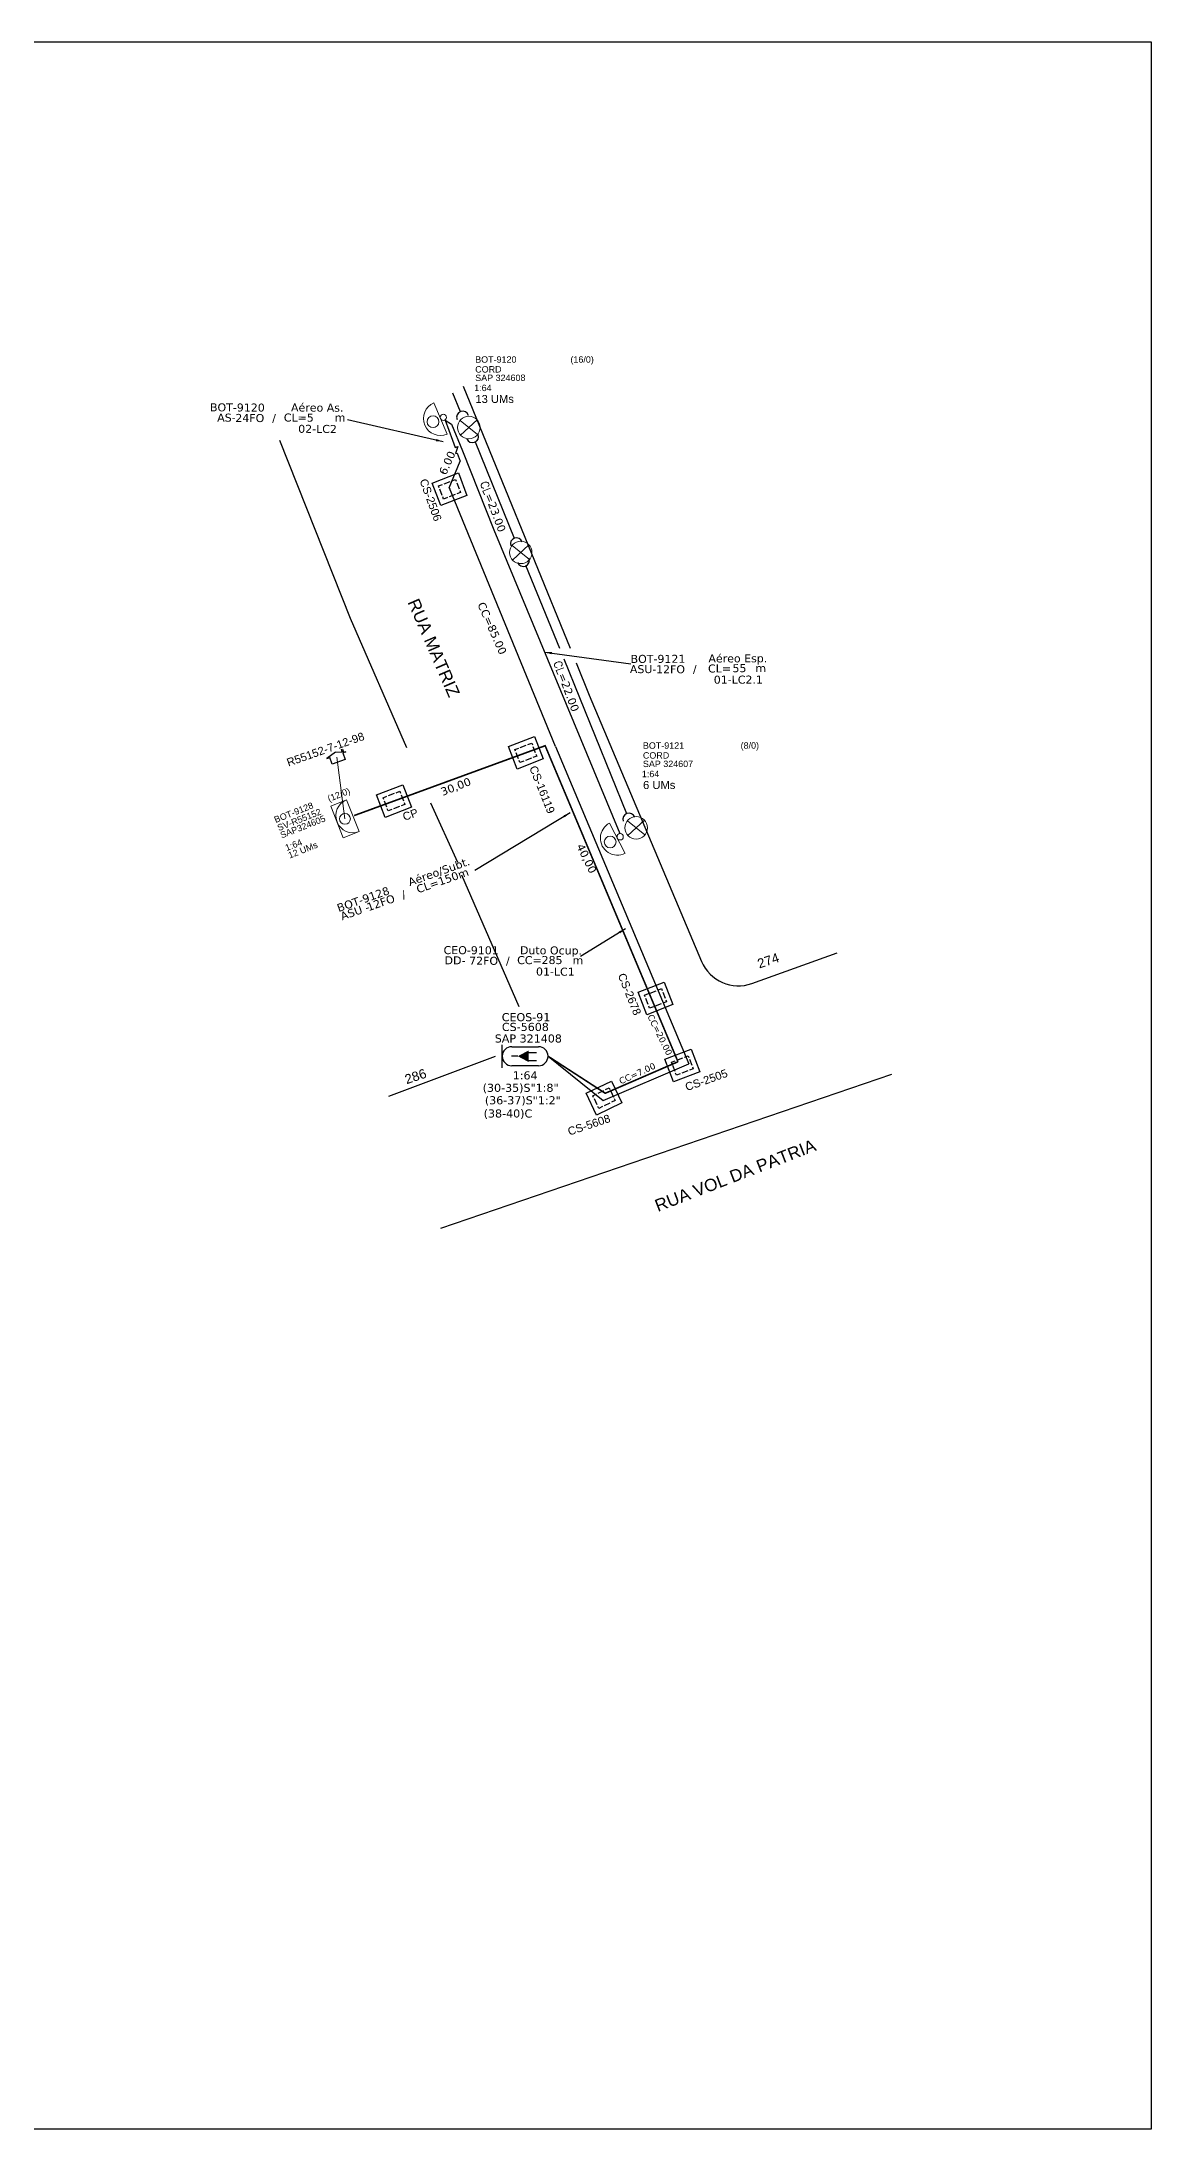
# Model space of a CAD drawing. Extents: x 0 to 841, y 0 to 594.
# Drawn here: x 525 to 841, y 0 to 594 of the extents above; entities that cross this region are included whole.
import ezdxf
from ezdxf.enums import TextEntityAlignment as Align

# ---------------------------------------------------------------- set-up
doc = ezdxf.new("R2010")
doc.units = 0
doc.linetypes.add('PHANTOM2', pattern=[1.25, 0.625, -0.125, 0.125, -0.125, 0.125, -0.125])
for name, color, linetype, lineweight in [('10.4-Postes', 1, 'Continuous', 0), ("20.0-LEGENDA DOS CDO'S", 1, 'Continuous', 0), ('20.1-CDO_INTERIOR', 1, 'Continuous', 0), ('20.2-CDO_POSTE', 1, 'Continuous', 5), ('20.6-CORDOALHA_SUPORTE', 7, 'Continuous', 25), ('CORDOALHA_SUPORTE', 7, 'Continuous', 25)]:
    doc.layers.add(name, color=color, linetype=linetype, lineweight=lineweight)
for name, color, linetype in [('20.4-CEOS', 1, 'Continuous'), ('CAP a instalar', 1, 'Continuous'), ('celulas gpon', 7, 'Continuous'), ('label_cabos', 7, 'Continuous'), ('Legenda', 1, 'Continuous'), ('locais', 7, 'Continuous'), ('locais legendas', 7, 'Continuous'), ('QUADRA', 7, 'Continuous'), ('Segmento de Logradouro Texto', 238, 'Continuous'), ('Subida Lateral', 5, 'Continuous'), ('surveys', 7, 'Continuous'), ('surveys legendas', 7, 'Continuous')]:
    doc.layers.add(name, color=color, linetype=linetype)
doc.layers.add('DROP DE CLIENTE', color=140, linetype='Continuous', plot=False)
doc.layers.add('EXTRA', color=50, linetype='Continuous', plot=False)
doc.styles.add('ARIAL', font='arial.ttf')
doc.styles.add('DIGICADE', font='arial.ttf')
doc.styles.add('ROMANS', font='romans')
doc.styles.add('siredit', font='verdana.ttf')
doc.linetypes.add('FENCELINE1', pattern='A,0.25,-0.1,[133,ltypeshp.shx,S=0.1,R=0,X=-0.1,Y=0],-0.1,1', length=1.45)
doc.dimstyles.new('CC', dxfattribs={"dimtxt": 0.8, "dimasz": 2, "dimexe": 0.18, "dimexo": 0.0625, "dimgap": 0.09, "dimtad": 0, "dimdec": 0, "dimrnd": 1, "dimzin": 0, "dimdsep": 46, "dimtxsty": 'siredit', "dimblk": 'NONE', "dimcen": 0, "dimse1": 1, "dimse2": 1, "dimsd1": 1, "dimsd2": 1, "dimclrt": 7, "dimadec": 0, "dimazin": 0, "dimtfac": 1, "dimtdec": 0, "dimtofl": 0, "dimtmove": 0, "dimatfit": 3, "dimfxl": 0, "dimtolj": 1, "dimtzin": 0, "dimarcsym": 0})

# ---------------------------------------------------------------- blocks, each defined once
blk = doc.blocks.new('MANHOLE_MS')
at = {"color": 0}
for p, q in [((-0.00000604, 0.00000542), (0.00000646, 0.00000542)), ((-0.00000604, -0.00000529), (-0.00000604, 0.00000542)), ((0.00000646, 0.00000542), (0.00000646, -0.00000529)), ((0.00000646, -0.00000529), (-0.00000604, -0.00000529))]:
    blk.add_line(p, q, dxfattribs=at)
for points in [[(-0.00000381, 0.00000234, 0), (-0.00000381, 0.00000319, 0), (-0.00000198, 0.00000319, 0)], [(-0.00000381, -0.00000131, 0), (-0.00000381, 0.00000156, 0)], [(-0.00000121, 0.00000319, 0), (0.00000167, 0.00000319, 0)], [(0.00000244, 0.00000319, 0), (0.00000422, 0.00000319, 0), (0.00000422, 0.00000234, 0)], [(0.00000422, 0.00000156, 0), (0.00000422, -0.00000131, 0)], [(-0.00000198, -0.00000306, 0), (-0.00000381, -0.00000306, 0), (-0.00000381, -0.00000209, 0)], [(0.00000167, -0.00000306, 0), (-0.00000121, -0.00000306, 0)], [(0.00000422, -0.00000209, 0), (0.00000422, -0.00000306, 0), (0.00000244, -0.00000306, 0)]]:
    blk.add_polyline3d(points, dxfattribs=at)
blk = doc.blocks.new('SURVEY_SURVEY')
for p, q in [((0, 0.0000127), (-0.0000126, 0.000009)), ((-0.0000126, 0.000009), (-0.0000086, 0.000009)), ((-0.0000086, 0), (-0.0000086, 0.000009)), ((0.0000086, 0), (-0.0000086, 0)), ((0, 0.0000127), (0.0000126, 0.000009)), ((0.0000084, 0.0000132), (0.0000098, 0.0000132)), ((0.0000084, 0.0000103), (0.0000084, 0.0000132)), ((0.0000126, 0.000009), (0.0000086, 0.000009)), ((0.0000086, 0.000009), (0.0000086, 0)), ((0.0000098, 0.0000132), (0.0000098, 0.0000099))]:
    blk.add_line(p, q)
blk = doc.blocks.new('CDOI_CT_ESQ')
at = {"layer": '20.1-CDO_INTERIOR', "color": 0, "lineweight": 18}
blk.add_lwpolyline([(-2.12, -2.13), (-2.12, 2.12), (0, 2.12), (0.01, -2.13)], close=True, dxfattribs=at)
blk.add_circle((-1.06, 0), 0.68, dxfattribs=at)
blk.add_arc((0.01, 0), 2.13, 90.0276, 270.0276, dxfattribs=at)
at = {"layer": "20.0-LEGENDA DOS CDO'S", "color": 0, "style": 'ARIAL'}
for tag, p in [('CDO_N', (-9.3, 2.69)), ('SAP', (-9.3, 0.61)), ('SURVEY', (-9.3, 1.6)), ('1:XX', (-9.31, -1.08)), ('UMS', (-9.31, -2.09))]:
    blk.add_attdef(tag, p, '', height=0.68, rotation=359.9724, dxfattribs=at)
blk.add_attdef('FIBRAS_UTILIZADAS', text='', height=0.68, rotation=359.9724, dxfattribs=at).set_placement((-1.59, 2.69), align=Align.CENTER)
blk = doc.blocks.new('LEGENDA DOS CABOS')
at = {"layer": 'EXTRA', "color": 0, "style": 'siredit'}
for tag, p in [('ID', (4.6, 0.97)), ('XX', (9.03, 0.97))]:
    blk.add_attdef(tag, text='', height=0.48, rotation=359.69, dxfattribs=at).set_placement(p, align=Align.MIDDLE_CENTER)
at = {"layer": 'Legenda', "color": 0, "style": 'siredit'}
for tag, p in [('TIPO_CABO', (1.31, 0)), ('CABO', (4.69, -0.05)), ('/', (6.81, -0.05)), ('METROS', (10.03, -0.05))]:
    blk.add_attdef(tag, text='', height=0.8, rotation=359.69, dxfattribs=at).set_placement(p, align=Align.MIDDLE_CENTER)
blk = doc.blocks.new('*U139')
at = {"layer": '20.4-CEOS', "color": 7, "style": 'siredit'}
for tag, p in [('FIBRAS_SPLITTER', (0, 0)), ('FIBRAS_TOP_C', (0, -4.13)), ('RESERVA_FINAIS', (0, -5.46))]:
    blk.add_attdef(tag, p, '', height=1.01, dxfattribs=at)
for tag, p, flags in [('ID_ATIVIDADE', (0, -6.77), 3), ('FATOR', (0, -8.09), 1), ('QTDE', (0, -9.4), 1), ('FID', (0, -10.71), 1)]:
    blk.add_attdef(tag, p, '', height=1.01, dxfattribs=dict(at, flags=flags))
blk = doc.blocks.new('*U143')
at = {"color": 0}
blk.add_line((2.16, -0.5), (-2.08, -0.76), dxfattribs=at)
for centre, radius in [((-0.02, 0.38), 0.733), ((0.07, -1.02), 0.393)]:
    blk.add_circle(centre, radius, dxfattribs=at)
blk.add_arc((0.04, -0.63), 2.12, 3.4416, 183.4416, dxfattribs=at)
blk = doc.blocks.new('*U144')
at = {"color": 0}
blk.add_line((1.51, -1.63), (-2.15, 0.54), dxfattribs=at)
for centre, radius in [((0.2, 0.32), 0.733), ((-0.52, -0.89), 0.393)]:
    blk.add_circle(centre, radius, dxfattribs=at)
blk.add_arc((-0.32, -0.55), 2.12, 329.3268, 149.3268, dxfattribs=at)
blk = doc.blocks.new('Inst CDOE-8 CAIXA DIST OPT CDOE 48F_8D C_SPL OPTAP')
at = {"layer": "20.0-LEGENDA DOS CDO'S", "color": 0, "style": 'ARIAL'}
for tag, p, height in [('FID', (0.12, 5.25), 0.8), ('SAP', (0.12, 2.96), 0.8), ('CORDOALHA', (0.12, 4.02), 0.8), ('1:XX', (-0.01, 1.7), 0.8), ('UMS', (0.14, 0.22), 1)]:
    blk.add_attdef(tag, p, '', height=height, rotation=0.118, dxfattribs=at)
at = {"layer": "20.0-LEGENDA DOS CDO'S", "color": 0}
for tag, p, style, flags in [('ID_ATIVIDADE', (0.12, 6.47), 'ARIAL', 3), ('FATOR', (7.92, 6.47), 'ARIAL', 1), ('QTDE', (0.23, -0.97), 'DIGICADE', 3)]:
    blk.add_attdef(tag, p, '', height=0.8, rotation=0.118, dxfattribs=dict(at, style=style, flags=flags))
at = {"layer": "20.0-LEGENDA DOS CDO'S", "color": 0, "style": 'ARIAL'}
blk.add_attdef('FIBRAS_UTILIZADAS', text='', height=0.8, rotation=0.118, dxfattribs=at).set_placement((13.48, 5.26), align=Align.CENTER)
blk = doc.blocks.new('Inst CORD ALUMINIO 4.8 MM 3F(sem recursos)')
at = {"layer": '20.6-CORDOALHA_SUPORTE', "color": 0, "lineweight": 0, "style": 'ROMANS'}
blk.add_attdef('LANCE', text='', height=1, dxfattribs=at).set_placement((-0.54, -2.21), align=Align.RIGHT)
at = {"layer": '20.6-CORDOALHA_SUPORTE', "color": 0, "style": 'siredit'}
blk.add_attdef('QTDE', (-0.54, -2.21), '', height=1, rotation=359.69, dxfattribs=at)
at = {"layer": '20.6-CORDOALHA_SUPORTE', "color": 0, "lineweight": 0, "style": 'ROMANS'}
for tag, p, flags in [('FATOR', (-5.2, -4.44), 3), ('ID_ATIVIDADE', (-5.2, -6.67), 3), ('FID', (-5.2, -8.9), 1)]:
    blk.add_attdef(tag, p, '', height=1, dxfattribs=dict(at, flags=flags))
blk = doc.blocks.new('Inst CB AS CFOA-SM-AS-80-TS-24')
at = {"layer": 'label_cabos', "color": 0, "style": 'siredit'}
for tag, flags, p in [('ID_ATIVIDADE', 3, (1.31, 2.67)), ('FATOR', 1, (11.56, 2.55))]:
    blk.add_attdef(tag, text='', height=1, rotation=359.69, dxfattribs=dict(at, flags=flags)).set_placement(p, align=Align.MIDDLE_CENTER)
for tag, p in [('TIPO_CABO', (1.76, 0)), ('DESTINO_CABO', (3.13, 1.26)), ('CABO', (4.69, -0.05)), ('/', (7.71, -0.05)), ('LANCE', (10.81, 0)), ('TIPO_CABO', (13.11, 1.24)), ('UND', (15.96, 0)), ('FID', (13.15, -1.41))]:
    blk.add_attdef(tag, text='', height=1, rotation=359.69, dxfattribs=at).set_placement(p, align=Align.MIDDLE_CENTER)
blk.add_attdef('QTDE', (12.43, -0.47), '', height=1, rotation=359.69, dxfattribs=at)
blk = doc.blocks.new('_None')
blk = doc.blocks.new('Inst CB DT OCUP CFOA-SM-DD-S-72')
at = {"layer": 'label_cabos', "color": 0, "style": 'siredit'}
for tag, flags, p in [('ID_ATIVIDADE', 3, (1.31, 2.67)), ('FATOR', 1, (11.56, 2.55))]:
    blk.add_attdef(tag, text='', height=1, rotation=359.69, dxfattribs=dict(at, flags=flags)).set_placement(p, align=Align.MIDDLE_CENTER)
for tag, p in [('TIPO_CABO', (1.11, 0)), ('DESTINO_CABO', (3.13, 1.26)), ('CABO', (4.69, -0.05)), ('/', (7.71, -0.05)), ('LANCE', (10.41, 0.02)), ('TIPO_CABO', (13.11, 1.24)), ('UND', (16.46, 0)), ('FID', (13.65, -1.41))]:
    blk.add_attdef(tag, text='', height=1, rotation=359.69, dxfattribs=at).set_placement(p, align=Align.MIDDLE_CENTER)
blk.add_attdef('QTDE', (11.93, -0.45), '', height=1, rotation=359.69, dxfattribs=at)
blk = doc.blocks.new('*U149')
at = {"layer": '20.4-CEOS', "color": 7, "style": 'siredit'}
blk.add_attdef('FIBRAS_SPLITTER', (0, 0), '', height=1.01, dxfattribs=at)
for tag, p, flags in [('ID_ATIVIDADE', (0, -1.48), 3), ('FATOR', (0, -2.79), 1), ('QTDE', (0, -4.11), 1), ('FID', (0, -5.42), 1)]:
    blk.add_attdef(tag, p, '', height=1.01, dxfattribs=dict(at, flags=flags))
blk = doc.blocks.new('Inst CDOE-16 CAIXA DIST OPT CDOE 48F_16D C_SPL_2_1_8')
at = {"layer": "20.0-LEGENDA DOS CDO'S", "color": 0, "style": 'ARIAL'}
for tag, p, height in [('FID', (0.12, 5.25), 0.8), ('SAP', (0.12, 2.96), 0.8), ('CORDOALHA', (0.12, 4.02), 0.8), ('1:XX', (-0.01, 1.7), 0.8), ('UMS', (0.14, 0.22), 1)]:
    blk.add_attdef(tag, p, '', height=height, rotation=0.118, dxfattribs=at)
at = {"layer": "20.0-LEGENDA DOS CDO'S", "color": 0}
for tag, p, style, flags in [('ID_ATIVIDADE', (0.12, 6.47), 'ARIAL', 3), ('FATOR', (7.92, 6.47), 'ARIAL', 1), ('QTDE', (0.1, -1.17), 'DIGICADE', 3)]:
    blk.add_attdef(tag, p, '', height=0.8, rotation=0.118, dxfattribs=dict(at, style=style, flags=flags))
at = {"layer": "20.0-LEGENDA DOS CDO'S", "color": 0, "style": 'ARIAL'}
blk.add_attdef('FIBRAS_UTILIZADAS', text='', height=0.8, rotation=0.118, dxfattribs=at).set_placement((13.48, 5.26), align=Align.CENTER)
blk = doc.blocks.new('Inst CB ESP CFOA-SM-ASU-120-S-12')
at = {"layer": 'label_cabos', "color": 0, "style": 'siredit'}
for tag, flags, p in [('ID_ATIVIDADE', 3, (1.31, 2.67)), ('FATOR', 1, (11.56, 2.55))]:
    blk.add_attdef(tag, text='', height=1, rotation=359.69, dxfattribs=dict(at, flags=flags)).set_placement(p, align=Align.MIDDLE_CENTER)
for tag, p in [('TIPO_CABO', (1.26, 0)), ('DESTINO_CABO', (3.13, 1.26)), ('CABO', (4.69, -0.05)), ('/', (7.71, -0.05)), ('LANCE', (10.81, 0)), ('TIPO_CABO', (13.11, 1.24)), ('UND', (15.96, 0)), ('FID', (13.15, -1.41))]:
    blk.add_attdef(tag, text='', height=1, rotation=359.69, dxfattribs=at).set_placement(p, align=Align.MIDDLE_CENTER)
blk.add_attdef('QTDE', (12.43, -0.47), '', height=1, rotation=359.69, dxfattribs=at)
blk = doc.blocks.new('POLE_POLE')
at = {"layer": '10.4-Postes', "color": 1, "linetype": 'PHANTOM2'}
for points in [[(-0.000008, 0.0000105), (0.0000076, -0.0000022)], [(0.0000072, 0.000011), (-0.0000076, -0.0000027)]]:
    blk.add_lwpolyline(points, dxfattribs=at)
at = {"layer": '10.4-Postes', "color": 1}
blk.add_circle((-0.0000002, 0.0000042), 0.0000101, dxfattribs=at)

msp = doc.modelspace()

# ---------------------------------------------------------------- linework, layer by layer
msp.add_lwpolyline([(0, 594), (841, 594), (841, 0), (0, 0)], close=True)
at = {"layer": '20.4-CEOS', "color": 5}
for p, q in [((659.06, 308.04), (666.68, 308.04)), ((666.68, 302.62), (659.06, 302.62))]:
    msp.add_line(p, q, dxfattribs=at)
for points in [[(656.35, 302.06), (656.35, 308.6)], [(660.77, 305.33), (658.94, 305.33)], [(663.77, 306.41), (666.08, 306.41)], [(663.77, 304.15), (666.08, 304.15)]]:
    msp.add_lwpolyline(points, dxfattribs=at)
msp.add_lwpolyline([(660.77, 305.33, 0, 3.35, 0), (663.91, 305.33, 3.35, 3.35, 0)], format="xyseb", dxfattribs=at)
for centre, start, end in [((659.06, 305.33), 90, 270), ((666.68, 305.33), 270, 90)]:
    msp.add_arc(centre, 2.71, start, end, dxfattribs=at)
at = {"layer": 'CAP a instalar', "color": 7, "linetype": 'FENCELINE1', "ltscale": 5}
for p, q in [((640.07, 486.34), (642.19, 480.59)), ((640.07, 486.34), (641.88, 485.14)), ((641.88, 485.14), (645.02, 477.63)), ((645.02, 477.63), (654, 455.12)), ((641.29, 467.06), (644.37, 474.64)), ((671.54, 393.48), (641.38, 466.98)), ((654, 455.12), (689.83, 368.66)), ((671.54, 393.48), (709.42, 303.19)), ((669.39, 305.33), (685.08, 292.73)), ((685.08, 292.73), (709.42, 303.19))]:
    msp.add_line(p, q, dxfattribs=at)
at = {"layer": 'CAP a instalar', "linetype": 'FENCELINE1', "ltscale": 5}
msp.add_line((641.38, 466.98), (641.45, 466.76), dxfattribs=at)
at = {"layer": 'CAP a instalar', "color": 1, "linetype": 'FENCELINE1', "ltscale": 5, "const_width": 0.455}
for points in [[(668.75, 393.75), (614.22, 373.81)], [(668.56, 393.68), (679.59, 367.46)], [(679.39, 367.91), (694.38, 332.23)], [(694.38, 332.23), (706.35, 303.76)], [(669.39, 305.33), (685.66, 294.79), (706.35, 303.76)]]:
    msp.add_lwpolyline(points, dxfattribs=at)
at = {"layer": 'CORDOALHA_SUPORTE'}
for p, q in [((644.48, 488.7), (642.32, 494.02)), ((648.68, 480.12), (659.74, 452.73)), ((672.7, 421.31), (663.1, 444.95)), ((691.77, 374.34), (673.93, 418.29))]:
    msp.add_line(p, q, dxfattribs=at)
for centre, start, end in [((645.12, 487.11), 19.60475, 199.60475), ((647.87, 481.66), 201.20478, 21.20478), ((660.4, 451.12), 19.60475, 199.60475), ((662.32, 446.43), 201.20478, 21.20478), ((692.41, 372.76), 19.60475, 199.60475)]:
    msp.add_arc(centre, 1.74, start, end, dxfattribs=at)
at = {"layer": 'DROP DE CLIENTE', "lineweight": 0}
msp.add_lwpolyline([(611.59, 372.87), (609.28, 390.41)], dxfattribs=at)
at = {"layer": 'QUADRA', "color": 4}
for p, q in [((645.2, 496), (675.63, 421.49)), ((613.21, 429.93), (593.11, 480.53)), ((629.19, 393.06), (613.21, 429.93)), ((677.35, 417.28), (681.11, 408.06)), ((681.11, 408.06), (713.05, 332.32)), ((643.69, 360.5), (636.08, 377.38)), ((661.12, 319.36), (644.87, 356.86)), ((727.4, 326.04), (751.63, 334.77)), ((624.05, 293.99), (654.46, 305.3)), ((767.11, 300.15), (638.78, 256.27))]:
    msp.add_line(p, q, dxfattribs=at)
msp.add_arc((723.54, 336.75), 11.38, 202.86405, 289.81672, dxfattribs=at)
at = {"layer": 'Subida Lateral', "color": 5}
for p, q in [((642.19, 480.59), (642.94, 478.56)), ((642.94, 478.56), (643.74, 478.79)), ((643.74, 478.79), (643.05, 476.84)), ((643.05, 476.84), (643.53, 476.9)), ((643.53, 476.9), (644.37, 474.64))]:
    msp.add_line(p, q, dxfattribs=at)

# ---------------------------------------------------------------- block references
at = {"color": 0, "lineweight": 0, "xscale": 2.276989131247759, "yscale": 2.276989131247759, "zscale": 2.276989131247759, "rotation": 290.7460802804651}
for p, values in [((657.36, 463.23), {'QTDE': '23.00', 'LANCE': 'CL='}), ((678.22, 412.13), {'QTDE': '22.00', 'LANCE': 'CL='})]:
    msp.add_blockref('Inst CORD ALUMINIO 4.8 MM 3F(sem recursos)', p, dxfattribs=at).add_auto_attribs(values)
at = {"color": 0, "lineweight": 0}
ref = msp.add_blockref('Inst CB DT OCUP CFOA-SM-DD-S-72', (640.38, 332.62), dxfattribs=dict(at, xscale=2.276989131247759, yscale=2.276989131247759, zscale=2.276989131247759))
ref.add_attrib('DESTINO_CABO', 'CEO-9101', dxfattribs={"layer": 'label_cabos', "color": 0, "height": 2.277, "rotation": 359.69001, "style": 'siredit'}).set_placement((647.51, 335.49), align=Align.MIDDLE_CENTER)
ref.add_attrib('TIPO_CABO', 'Duto Ocup.', dxfattribs={"layer": 'label_cabos', "color": 0, "height": 2.277, "rotation": 359.69001, "style": 'siredit'}).set_placement((670.23, 335.45), align=Align.MIDDLE_CENTER)
ref.add_attrib('/', '/', dxfattribs={"layer": 'label_cabos', "color": 0, "height": 2.28, "rotation": 359.69001, "style": 'siredit'}).set_placement((657.94, 332.5), align=Align.MIDDLE_CENTER)
ref.add_attrib('FID', '01-LC1', dxfattribs={"layer": 'label_cabos', "color": 0, "height": 2.277, "rotation": 359.69001, "style": 'siredit'}).set_placement((671.46, 329.4), align=Align.MIDDLE_CENTER)
ref.add_attrib('LANCE', 'CC=', dxfattribs={"layer": 'label_cabos', "color": 0, "height": 2.277, "rotation": 359.69001, "style": 'siredit'}).set_placement((664.08, 332.67), align=Align.MIDDLE_CENTER)
ref.add_attrib('UND', 'm', dxfattribs={"layer": 'label_cabos', "color": 0, "height": 2.28, "rotation": 359.69001, "style": 'siredit'}).set_placement((677.87, 332.62), align=Align.MIDDLE_CENTER)
ref.add_attrib('CABO', '72FO', dxfattribs={"layer": 'label_cabos', "color": 0, "height": 2.277, "rotation": 359.69001, "style": 'siredit'}).set_placement((651.05, 332.5), align=Align.MIDDLE_CENTER)
ref.add_attrib('TIPO_CABO', 'DD-', dxfattribs={"layer": 'label_cabos', "color": 0, "height": 2.277, "rotation": 359.69001, "style": 'siredit'}).set_placement((642.91, 332.61), align=Align.MIDDLE_CENTER)
ref.add_attrib('QTDE', '285', (667.54, 331.58), dxfattribs={"layer": 'label_cabos', "color": 0, "height": 2.277, "rotation": 359.69001, "style": 'siredit'})
at = {"layer": '10.4-Postes', "color": 1, "xscale": 315199.6417404721, "yscale": 315199.6417404721, "zscale": 315199.6417404721}
for p in [(646.91, 482.91), (661.68, 447.35), (694.52, 368.99)]:
    msp.add_blockref('POLE_POLE', p, dxfattribs=at)
at = {"layer": "20.0-LEGENDA DOS CDO'S", "color": 7, "lineweight": 0, "xscale": 2.276989131247759, "yscale": 2.276989131247759, "zscale": 2.276989131247759}
for name, p, values in [('Inst CDOE-16 CAIXA DIST OPT CDOE 48F_16D C_SPL_2_1_8', (648.39, 490.71), {'FID': 'BOT-9120', 'CORDOALHA': 'CORD', 'SAP': 'SAP 324608', '1:XX': '1:64', 'UMS': '13 UMs', 'FIBRAS_UTILIZADAS': '(16/0)'}), ('Inst CDOE-8 CAIXA DIST OPT CDOE 48F_8D C_SPL OPTAP', (696.1, 380.86), {'FID': 'BOT-9121', 'CORDOALHA': 'CORD', 'SAP': 'SAP 324607', '1:XX': '1:64', 'UMS': '6 UMs', 'FIBRAS_UTILIZADAS': '(8/0)'})]:
    msp.add_blockref(name, p, dxfattribs=at).add_auto_attribs(values)
at = {"layer": '20.1-CDO_INTERIOR'}
ref = msp.add_blockref('CDOI_CT_ESQ', (613.83, 373.76), dxfattribs=dict(at, xscale=2.276989131247759, yscale=2.276989131247759, zscale=2.276989131247759, rotation=21.52248753822155))
ref.add_attrib('CDO_N', 'BOT-9128', (591.89, 371.69), dxfattribs={"layer": "20.0-LEGENDA DOS CDO'S", "color": 1, "height": 1.822, "rotation": 21.4949, "style": 'ARIAL'})
ref.add_attrib('FIBRAS_UTILIZADAS', '      (12/0)', dxfattribs={"layer": "20.0-LEGENDA DOS CDO'S", "color": 1, "height": 1.8216, "rotation": 21.4949, "style": 'ARIAL'}).set_placement((608.23, 378.13), align=Align.CENTER)
ref.add_attrib('SURVEY', 'SV-R55152', (592.8, 369.38), dxfattribs={"layer": "20.0-LEGENDA DOS CDO'S", "height": 1.822, "rotation": 21.4949, "style": 'ARIAL'})
ref.add_attrib('SAP', 'SAP324605', (593.62, 367.29), dxfattribs={"layer": "20.0-LEGENDA DOS CDO'S", "height": 1.822, "rotation": 21.4949, "style": 'ARIAL'})
ref.add_attrib('1:XX', '1:64', (595.02, 363.7), dxfattribs={"layer": "20.0-LEGENDA DOS CDO'S", "height": 1.822, "rotation": 21.4949, "style": 'ARIAL'})
ref.add_attrib('UMS', '12 UMs', (595.87, 361.55), dxfattribs={"layer": "20.0-LEGENDA DOS CDO'S", "height": 1.822, "rotation": 21.4949, "style": 'ARIAL'})
at = {"layer": '20.2-CDO_POSTE', "color": 7, "xscale": -2.276989131247759, "yscale": 2.276989131247759, "zscale": 2.276989131247759}
for name, p, rotation in [('*U143', (637.45, 486.22), 116.241863522202), ('*U144', (687.81, 366.71), 86.63798668836847)]:
    msp.add_blockref(name, p, dxfattribs=dict(at, rotation=rotation))
at = {"layer": '20.4-CEOS', "color": 0, "lineweight": 0}
ref = msp.add_blockref('*U139', (650.78, 295.2), dxfattribs=dict(at, xscale=2.276989131247759, yscale=2.276989131247759, zscale=2.276989131247759))
ref.add_attrib('FIBRAS_SPLITTER', '(30-35)S"1:8"', (650.78, 295.2), dxfattribs={"color": 7, "height": 2.299, "style": 'siredit'})
ref.add_attrib('FIBRAS_TOP_C', '(38-40)C', (651.06, 287.89), dxfattribs={"color": 7, "height": 2.299, "style": 'siredit'})
at = {"layer": '20.4-CEOS', "color": 0, "lineweight": 0, "xscale": 2.276989131247759, "yscale": 2.276989131247759, "zscale": 2.276989131247759}
msp.add_blockref('*U149', (651.4, 291.65), dxfattribs=at).add_auto_attribs({'FIBRAS_SPLITTER': '(36-37)S"1:2"'})
at = {"layer": 'label_cabos'}
ref = msp.add_blockref('Inst CB AS CFOA-SM-AS-80-TS-24', (573.86, 487.06), dxfattribs=dict(at, xscale=2.276989131247759, yscale=2.276989131247759, zscale=2.276989131247759))
ref.add_attrib('DESTINO_CABO', 'BOT-9120', dxfattribs={"color": 0, "height": 2.277, "rotation": 359.69001, "style": 'siredit'}).set_placement((580.99, 489.94), align=Align.MIDDLE_CENTER)
ref.add_attrib('TIPO_CABO', 'Aéreo As.', dxfattribs={"color": 0, "height": 2.277, "rotation": 359.69001, "style": 'siredit'}).set_placement((603.71, 489.9), align=Align.MIDDLE_CENTER)
ref.add_attrib('CABO', '24FO', dxfattribs={"color": 0, "height": 2.277, "rotation": 359.69001, "style": 'siredit'}).set_placement((584.53, 486.94), align=Align.MIDDLE_CENTER)
ref.add_attrib('/', '/', dxfattribs={"color": 0, "height": 2.28, "rotation": 359.69001, "style": 'siredit'}).set_placement((591.42, 486.94), align=Align.MIDDLE_CENTER)
ref.add_attrib('TIPO_CABO', 'AS-', dxfattribs={"color": 0, "height": 2.277, "rotation": 359.69001, "style": 'siredit'}).set_placement((577.87, 487.05), align=Align.MIDDLE_CENTER)
ref.add_attrib('FID', '02-LC2', dxfattribs={"color": 0, "height": 2.277, "rotation": 359.69001, "style": 'siredit'}).set_placement((603.8, 483.84), align=Align.MIDDLE_CENTER)
ref.add_attrib('LANCE', 'CL=5', dxfattribs={"color": 0, "height": 2.277, "rotation": 359.69001, "style": 'siredit'}).set_placement((598.47, 487.06), align=Align.MIDDLE_CENTER)
ref.add_attrib('UND', 'm', dxfattribs={"color": 0, "height": 2.28, "rotation": 359.69001, "style": 'siredit'}).set_placement((610.21, 487.06), align=Align.MIDDLE_CENTER)
ref = msp.add_blockref('Inst CB ESP CFOA-SM-ASU-120-S-12', (693.56, 415.47), dxfattribs=dict(at, xscale=2.276989131247759, yscale=2.276989131247759, zscale=2.276989131247759, rotation=0.4634636605450991))
ref.add_attrib('DESTINO_CABO', 'BOT-9121', dxfattribs={"color": 0, "height": 2.277, "rotation": 0.15347, "style": 'siredit'}).set_placement((700.66, 418.4), align=Align.MIDDLE_CENTER)
ref.add_attrib('TIPO_CABO', 'Aéreo Esp.', dxfattribs={"color": 0, "height": 2.277, "rotation": 0.15347, "style": 'siredit'}).set_placement((723.38, 418.54), align=Align.MIDDLE_CENTER)
ref.add_attrib('CABO', '12FO', dxfattribs={"color": 0, "height": 2.277, "rotation": 0.15347, "style": 'siredit'}).set_placement((704.23, 415.43), align=Align.MIDDLE_CENTER)
ref.add_attrib('/', '/', dxfattribs={"color": 0, "height": 2.28, "rotation": 0.15347, "style": 'siredit'}).set_placement((711.12, 415.49), align=Align.MIDDLE_CENTER)
ref.add_attrib('TIPO_CABO', 'ASU-', dxfattribs={"color": 0, "height": 2.277, "rotation": 0.15347, "style": 'siredit'}).set_placement((696.43, 415.48), align=Align.MIDDLE_CENTER)
ref.add_attrib('FID', '01-LC2.1', dxfattribs={"color": 0, "height": 2.277, "rotation": 0.15347, "style": 'siredit'}).set_placement((723.52, 412.49), align=Align.MIDDLE_CENTER)
ref.add_attrib('LANCE', 'CL=', dxfattribs={"color": 0, "height": 2.277, "rotation": 0.15347, "style": 'siredit'}).set_placement((718.17, 415.67), align=Align.MIDDLE_CENTER)
ref.add_attrib('QTDE', '55', (721.86, 414.61), dxfattribs={"color": 0, "height": 2.277, "rotation": 0.15347, "style": 'siredit'})
ref.add_attrib('UND', 'm', dxfattribs={"color": 0, "height": 2.28, "rotation": 0.15347, "style": 'siredit'}).set_placement((729.9, 415.76), align=Align.MIDDLE_CENTER)
at = {"layer": 'label_cabos', "lineweight": 0}
ref = msp.add_blockref('LEGENDA DOS CABOS', (608.95, 343.24), dxfattribs=dict(at, xscale=2.276989131247759, yscale=2.276989131247759, zscale=2.276989131247759, rotation=19.78716864117826))
ref.add_attrib('ID', 'BOT-9128', dxfattribs={"color": 0, "height": 2.277, "rotation": 19.47718, "style": 'siredit'}).set_placement((616.78, 350), align=Align.MIDDLE_CENTER)
ref.add_attrib('CABO', '12FO', dxfattribs={"color": 0, "height": 2.277, "rotation": 19.47718, "style": 'siredit'}).set_placement((621.79, 349.01), align=Align.MIDDLE_CENTER)
ref.add_attrib('METROS', 'CL=150m', dxfattribs={"color": 0, "height": 2.277, "rotation": 19.47718, "style": 'siredit'}).set_placement((639.35, 355.32), align=Align.MIDDLE_CENTER)
ref.add_attrib('XX', 'Aéreo/Subt.', dxfattribs={"color": 0, "height": 2.277, "rotation": 19.47718, "style": 'siredit'}).set_placement((638.32, 357.85), align=Align.MIDDLE_CENTER)
ref.add_attrib('/', '/', dxfattribs={"color": 0, "height": 2.28, "rotation": 19.47718, "style": 'siredit'}).set_placement((628.28, 351.34), align=Align.MIDDLE_CENTER)
ref.add_attrib('TIPO_CABO', 'ASU -', dxfattribs={"color": 0, "height": 2.277, "rotation": 19.47718, "style": 'siredit'}).set_placement((614.42, 346.47), align=Align.MIDDLE_CENTER)
at = {"layer": 'locais', "color": 30, "xscale": 639711.3219958915, "yscale": 639711.3219958915, "zscale": 639711.3219958915}
for p, rotation in [((641.25, 466.59), 21.07095139798609), ((662.94, 391.58), 21.07095139798609), ((625.45, 377.85), 21.07095139798609), ((699.85, 321.69), 21.07095139798609), ((707.48, 302.6), 21.07095139798609), ((685.2, 293.31), 25.44174846978405), ((685.2, 293.31), 25.44174846978405)]:
    msp.add_blockref('MANHOLE_MS', p, dxfattribs=dict(at, rotation=rotation))
at = {"layer": 'surveys', "color": 255, "xscale": 227698.913124776, "yscale": 227698.913124776, "zscale": 227698.913124776, "rotation": 19.4994632770774}
msp.add_blockref('SURVEY_SURVEY', (609.83, 389.09), dxfattribs=at)

# ---------------------------------------------------------------- texts
at = {"color": 7, "lineweight": 0, "style": 'DIGICADE'}
for s, p in [('274', (729.5, 330.28)), ('286', (629.16, 297.36))]:
    msp.add_text(s, height=2.676, rotation=18.65574, dxfattribs=at).set_placement(p)
at = {"layer": '20.4-CEOS', "color": 5, "style": 'siredit'}
for s, p in [('CEOS-91', (663.12, 317.6)), ('CS-5608', (662.93, 314.82)), ('SAP 321408', (663.77, 311.53))]:
    msp.add_text(s, height=2.299, dxfattribs=at).set_placement(p, align=Align.TOP_CENTER)
at = {"layer": '20.4-CEOS', "color": 7, "style": 'siredit'}
msp.add_text('1:64', height=2.299, dxfattribs=at).set_placement((662.87, 301.03), align=Align.TOP_CENTER)
at = {"layer": 'celulas gpon', "style": 'siredit'}
for s, height, rotation, p in [('6.00', 2.277, 66.40191, (640.34, 470.51)), ('CC=85.00', 2.277, 293.78785, (649.23, 433.92)), ('30,00', 2.277, 21.21118, (639.37, 379.38)), ('40,00', 2.277, 295.89457, (677.4, 365.12)), ('CC=20.00', 1.815, 296.30952, (697.59, 316.71)), ('CC=7.00', 1.815, 24.82285, (690.1, 297.29))]:
    msp.add_text(s, height=height, rotation=rotation, dxfattribs=at).set_placement(p)
at = {"layer": 'locais legendas', "color": 30, "style": 'ARIAL'}
for s, rotation, p in [('CS-2506', 289.82246, (632.79, 469.14)), ('CS-16119', 291.80141, (664, 387.43)), ('CP', 19.11154, (628.49, 372.29)), ('CS-2678', 291.80141, (689.19, 328.39)), ('CS-2505', 19.4641, (708.88, 295.4)), ('CS-5608', 18.43495, (675.44, 282.74))]:
    msp.add_text(s, height=2.277, rotation=rotation, dxfattribs=at).set_placement(p)
at = {"layer": 'Segmento de Logradouro Texto', "color": 5, "linetype": 'Continuous', "char_height": 3.5, "attachment_point": 1, "style": 'DIGICADE'}
for s, insert, width, rotation in [('\\o\\l\\fArial|b0|i0|c0|p34;\\T1.0000000000;\\W1.0000000000;RUA MATRIZ', (632.55, 435.95), 44.903, 293.44273), ('\\o\\l\\fArial|b0|i0|c0|p34;\\T1.0000000000;\\W1.0000000000;RUA VOL DA PATRIA ', (699.35, 264.26), 70.0015, 21.2057)]:
    msp.add_mtext(s, dxfattribs=dict(at, insert=insert, width=width, rotation=rotation))
at = {"layer": 'surveys legendas', "style": 'ARIAL'}
msp.add_text('R55152-7-12-98', height=2.277, rotation=19.49946, dxfattribs=at).set_placement((595.53, 387.73))

# ---------------------------------------------------------------- leaders
at = {"layer": 'label_cabos'}
for points in [[(639.53, 480.2), (612.29, 486.45)], [(668.48, 420.29), (692.97, 416.95)], [(675.66, 374.61), (648.51, 358.2)], [(691.39, 341.6), (678.61, 333.67)]]:
    msp.add_leader(points, dimstyle='CC', override={"dimgap": 0.09, "dimtad": 0}, dxfattribs=at)

doc.saveas('drawing.dxf')
